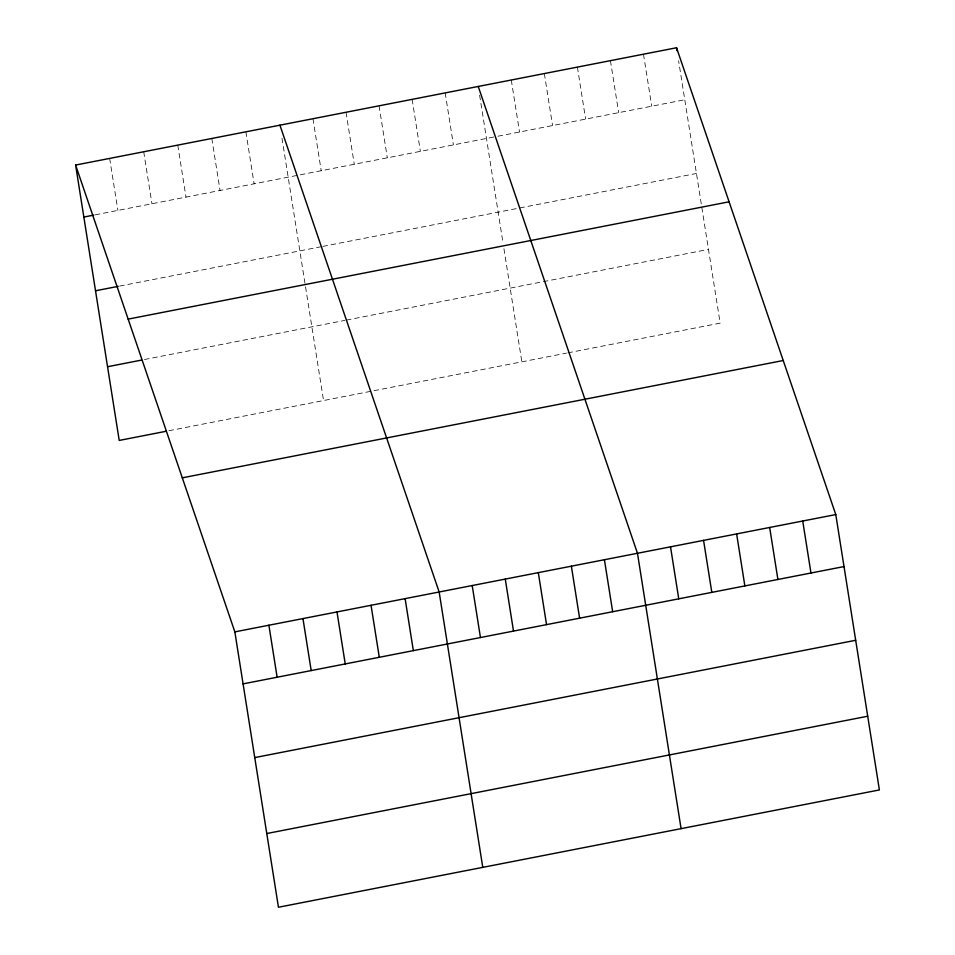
<?xml version="1.0" encoding="UTF-8"?>
<svg xmlns="http://www.w3.org/2000/svg" width="955" height="955" viewBox="0 0 955 955"><rect width="100%" height="100%" fill="white"/><g stroke="black" fill="none" stroke-linecap="round" stroke-linejoin="round"><path stroke-width="0.72" stroke-dasharray="4.78 3.58" d="M95.19 214.839L496.528 136.493M497.961 136.219L684.783 99.75M119.638 286.07L321.393 246.677M322.826 246.402L696.458 173.464M144.444 359.522L344.922 320.379M346.355 320.104L708.479 249.41M168.88 430.741L566.399 353.135M567.831 352.861L720.154 323.124L678.599 60.75M643.491 54.208L651.728 106.196M610.436 60.654L618.673 112.654M577.393 67.113L585.63 119.1M544.338 73.559L552.575 125.559M511.283 80.017L519.52 132.005M479.613 95.13L503.046 243.119M503.942 248.742L521.848 361.838M445.185 92.922L453.422 144.909M412.13 99.368L420.367 151.368M379.075 105.826L387.312 157.814M346.032 112.272L354.269 164.272M312.977 118.73L321.214 170.718M281.988 138.177L323.542 400.551M245.877 131.826L254.114 183.826M211.819 138.475L220.056 190.475M177.773 145.124L185.998 197.112M143.716 151.773L151.952 203.761M109.658 158.411L117.895 210.41"/><path stroke-width="1.43" d="M75.612 165.06L676.546 47.75L835.78 514.566L879.388 789.94L278.454 907.25L234.846 631.876L75.612 165.06L119.22 440.434L166.051 431.29M83.849 217.06L93.781 215.126M95.524 290.774L118.217 286.345M128.161 319.113L729.095 201.803M107.545 366.72L141.603 360.071M182.298 477.834L783.231 360.513M234.846 631.876L835.78 514.566M243.071 683.876L844.017 566.566M254.758 757.59L855.692 640.28M266.779 833.536L867.713 716.226M478.24 86.463L637.474 553.279L681.082 828.654M279.922 125.177L439.157 591.993L482.776 867.367M802.725 521.012L810.962 573.012M769.67 527.47L777.907 579.47M676.546 47.75L677 50.639M736.627 533.917L744.864 585.916M703.572 540.375L711.809 592.375M670.517 546.833L678.754 598.821M604.42 559.737L612.656 611.725M571.365 566.184L579.601 618.183M538.31 572.642L546.547 624.63M505.267 579.088L513.504 631.088M472.212 585.546L480.449 637.534M405.111 598.642L413.348 650.641M371.053 605.291L379.29 657.291M336.996 611.94L345.233 663.928M302.95 618.589L311.187 670.577M268.892 625.227L277.129 677.226"/></g></svg>
